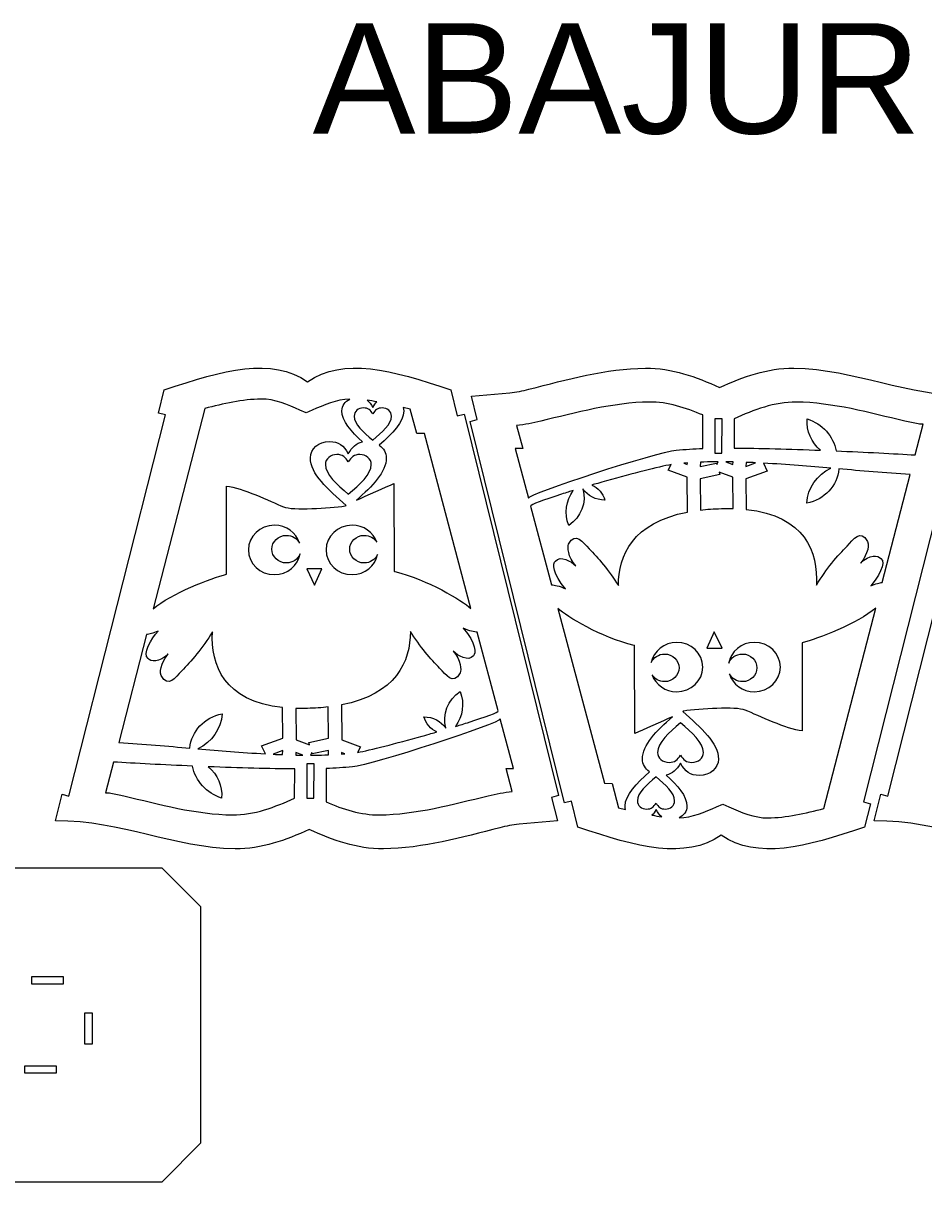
# Model space of a CAD drawing. Header units: millimetres. Extents: x -3306 to 3306, y -396 to 396.
# Drawn here: x 2573.1 to 2946.2, y -99.8 to 380.2 of the extents above; entities that cross this region are included whole.
import ezdxf

# ---------------------------------------------------------------- set-up
doc = ezdxf.new("R2010")
doc.units = ezdxf.units.MM
doc.header["$MEASUREMENT"] = 0
doc.layers.add('Camada 1', color=7, linetype='Continuous')
doc.styles.add('4', font='Arial', dxfattribs={"height": 1})

msp = doc.modelspace()

# ---------------------------------------------------------------- linework, layer by layer
at = {"layer": 'Camada 1', "color": 250, "lineweight": 20}
for points, knots in [([(2690.9353, 231.6695), (2675.9919, 241.854), (2656.2077, 236.7168), (2631.5827, 228.3223), (2631.5827, 228.3223), (2631.5827, 228.3223), (2629.1642, 218.619), (2629.1642, 218.619), (2629.1642, 218.619), (2629.1642, 218.619), (2632.0404, 217.9022), (2632.0404, 217.9022), (2632.0404, 217.9022), (2632.0404, 217.9022), (2592.0919, 60.0313), (2592.0919, 60.0313), (2592.0919, 60.0313), (2592.0919, 60.0313), (2589.2434, 60.7412), (2589.2434, 60.7412), (2589.2434, 60.7412), (2589.2434, 60.7412), (2586.5074, 49.7538), (2586.5074, 49.7538), (2586.5074, 49.7538), (2614.5166, 49.8645), (2635.3085, 38.4717), (2660.9106, 38.161), (2660.9106, 38.161), (2671.9836, 38.0266), (2681.8159, 41.7703), (2691.6207, 46.2049), (2691.6207, 46.2049), (2701.4254, 41.7704), (2711.2578, 38.0267), (2722.3307, 38.161), (2722.3307, 38.161), (2738.8361, 38.3613), (2754.7312, 42.9134), (2770.6072, 46.8856), (2770.6072, 46.8856), (2773.1833, 47.5302), (2775.8637, 48.1149), (2778.5125, 48.3491), (2778.5125, 48.3491), (2778.5125, 48.3491), (2794.3979, 49.7538), (2794.3979, 49.7538), (2794.3979, 49.7538), (2794.3979, 49.7538), (2791.987, 59.4927), (2791.987, 59.4927), (2791.987, 59.4927), (2791.987, 59.4927), (2794.8983, 60.2134), (2794.8983, 60.2134), (2794.8983, 60.2134), (2794.8983, 60.2134), (2755.963, 217.8629), (2755.963, 217.8629), (2755.963, 217.8629), (2755.963, 217.8629), (2755.8526, 218.3098), (2755.8526, 218.3098), (2755.8526, 218.3098), (2755.8526, 218.3098), (2752.9428, 217.5895), (2752.9428, 217.5895), (2752.9428, 217.5895), (2752.9428, 217.5895), (2750.2879, 228.3223), (2750.2879, 228.3223), (2750.2879, 228.3223), (2725.6629, 236.7168), (2705.8787, 241.854), (2690.9353, 231.6695)], [0, 0, 0, 0, 0.05, 0.05, 0.05, 0.05, 0.1, 0.1, 0.1, 0.1, 0.15, 0.15, 0.15, 0.15, 0.2, 0.2, 0.2, 0.2, 0.25, 0.25, 0.25, 0.25, 0.3, 0.3, 0.3, 0.3, 0.35, 0.35, 0.35, 0.35, 0.4, 0.4, 0.4, 0.4, 0.45, 0.45, 0.45, 0.45, 0.5, 0.5, 0.5, 0.5, 0.55, 0.55, 0.55, 0.55, 0.6, 0.6, 0.6, 0.6, 0.65, 0.65, 0.65, 0.65, 0.7, 0.7, 0.7, 0.7, 0.75, 0.75, 0.75, 0.75, 0.8, 0.8, 0.8, 0.8, 0.85, 0.85, 0.85, 0.85, 0.9, 0.9, 0.9, 0.9, 1, 1, 1, 1]), ([(3030.0777, 231.6695), (3015.1343, 241.854), (2995.3501, 236.7168), (2970.7251, 228.3223), (2970.7251, 228.3223), (2970.7251, 228.3223), (2968.3066, 218.619), (2968.3066, 218.619), (2968.3066, 218.619), (2968.3066, 218.619), (2971.1828, 217.9022), (2971.1828, 217.9022), (2971.1828, 217.9022), (2971.1828, 217.9022), (2931.2343, 60.0313), (2931.2343, 60.0313), (2931.2343, 60.0313), (2931.2343, 60.0313), (2928.3858, 60.7412), (2928.3858, 60.7412), (2928.3858, 60.7412), (2928.3858, 60.7412), (2925.6498, 49.7538), (2925.6498, 49.7538), (2925.6498, 49.7538), (2953.659, 49.8645), (2974.4509, 38.4717), (3000.053, 38.161), (3000.053, 38.161), (3011.126, 38.0266), (3020.9583, 41.7703), (3030.7631, 46.2049), (3030.7631, 46.2049), (3040.5678, 41.7704), (3050.4002, 38.0267), (3061.4731, 38.161), (3061.4731, 38.161), (3077.9785, 38.3613), (3093.8736, 42.9134), (3109.7496, 46.8856), (3109.7496, 46.8856), (3112.3257, 47.5302), (3115.0061, 48.1149), (3117.6549, 48.3491), (3117.6549, 48.3491), (3117.6549, 48.3491), (3133.5403, 49.7538), (3133.5403, 49.7538), (3133.5403, 49.7538), (3133.5403, 49.7538), (3131.1294, 59.4927), (3131.1294, 59.4927), (3131.1294, 59.4927), (3131.1294, 59.4927), (3134.0407, 60.2134), (3134.0407, 60.2134), (3134.0407, 60.2134), (3134.0407, 60.2134), (3095.1054, 217.8629), (3095.1054, 217.8629), (3095.1054, 217.8629), (3095.1054, 217.8629), (3094.995, 218.3098), (3094.995, 218.3098), (3094.995, 218.3098), (3094.995, 218.3098), (3092.0852, 217.5895), (3092.0852, 217.5895), (3092.0852, 217.5895), (3092.0852, 217.5895), (3089.4303, 228.3223), (3089.4303, 228.3223), (3089.4303, 228.3223), (3064.8053, 236.7168), (3045.0211, 241.854), (3030.0777, 231.6695)], [0, 0, 0, 0, 0.05, 0.05, 0.05, 0.05, 0.1, 0.1, 0.1, 0.1, 0.15, 0.15, 0.15, 0.15, 0.2, 0.2, 0.2, 0.2, 0.25, 0.25, 0.25, 0.25, 0.3, 0.3, 0.3, 0.3, 0.35, 0.35, 0.35, 0.35, 0.4, 0.4, 0.4, 0.4, 0.45, 0.45, 0.45, 0.45, 0.5, 0.5, 0.5, 0.5, 0.55, 0.55, 0.55, 0.55, 0.6, 0.6, 0.6, 0.6, 0.65, 0.65, 0.65, 0.65, 0.7, 0.7, 0.7, 0.7, 0.75, 0.75, 0.75, 0.75, 0.8, 0.8, 0.8, 0.8, 0.85, 0.85, 0.85, 0.85, 0.9, 0.9, 0.9, 0.9, 1, 1, 1, 1]), ([(2862.2555, 43.7981), (2877.1989, 33.6136), (2896.9831, 38.7508), (2921.6081, 47.1453), (2921.6081, 47.1453), (2921.6081, 47.1453), (2924.0266, 56.8486), (2924.0266, 56.8486), (2924.0266, 56.8486), (2924.0266, 56.8486), (2921.1504, 57.5654), (2921.1504, 57.5654), (2921.1504, 57.5654), (2921.1504, 57.5654), (2961.0989, 215.4363), (2961.0989, 215.4363), (2961.0989, 215.4363), (2961.0989, 215.4363), (2963.9474, 214.7264), (2963.9474, 214.7264), (2963.9474, 214.7264), (2963.9474, 214.7264), (2966.6834, 225.7138), (2966.6834, 225.7138), (2966.6834, 225.7138), (2938.6742, 225.6031), (2917.8823, 236.9959), (2892.2802, 237.3066), (2892.2802, 237.3066), (2881.2072, 237.441), (2871.3749, 233.6973), (2861.5701, 229.2627), (2861.5701, 229.2627), (2851.7654, 233.6972), (2841.933, 237.4409), (2830.8601, 237.3066), (2830.8601, 237.3066), (2814.3547, 237.1063), (2798.4596, 232.5542), (2782.5836, 228.582), (2782.5836, 228.582), (2780.0075, 227.9374), (2777.3271, 227.3527), (2774.6783, 227.1185), (2774.6783, 227.1185), (2774.6783, 227.1185), (2758.7929, 225.7138), (2758.7929, 225.7138), (2758.7929, 225.7138), (2758.7929, 225.7138), (2761.2038, 215.9749), (2761.2038, 215.9749), (2761.2038, 215.9749), (2761.2038, 215.9749), (2758.2925, 215.2542), (2758.2925, 215.2542), (2758.2925, 215.2542), (2758.2925, 215.2542), (2797.2278, 57.6047), (2797.2278, 57.6047), (2797.2278, 57.6047), (2797.2278, 57.6047), (2797.3382, 57.1578), (2797.3382, 57.1578), (2797.3382, 57.1578), (2797.3382, 57.1578), (2800.248, 57.8781), (2800.248, 57.8781), (2800.248, 57.8781), (2800.248, 57.8781), (2802.9029, 47.1453), (2802.9029, 47.1453), (2802.9029, 47.1453), (2827.5279, 38.7508), (2847.3121, 33.6136), (2862.2555, 43.7981)], [0, 0, 0, 0, 0.05, 0.05, 0.05, 0.05, 0.1, 0.1, 0.1, 0.1, 0.15, 0.15, 0.15, 0.15, 0.2, 0.2, 0.2, 0.2, 0.25, 0.25, 0.25, 0.25, 0.3, 0.3, 0.3, 0.3, 0.35, 0.35, 0.35, 0.35, 0.4, 0.4, 0.4, 0.4, 0.45, 0.45, 0.45, 0.45, 0.5, 0.5, 0.5, 0.5, 0.55, 0.55, 0.55, 0.55, 0.6, 0.6, 0.6, 0.6, 0.65, 0.65, 0.65, 0.65, 0.7, 0.7, 0.7, 0.7, 0.75, 0.75, 0.75, 0.75, 0.8, 0.8, 0.8, 0.8, 0.85, 0.85, 0.85, 0.85, 0.9, 0.9, 0.9, 0.9, 1, 1, 1, 1]), ([(2713.744, 206.7547), (2711.0396, 206.2547), (2709.4244, 204.6064), (2707.8094, 201.8092), (2707.8094, 201.8092), (2705.8428, 205.2153), (2703.8763, 206.9182), (2699.943, 206.9182), (2699.943, 206.9182), (2695.6007, 206.9182), (2692.0767, 203.8665), (2692.0766, 200.1061), (2692.0766, 200.1061), (2692.0767, 193.5583), (2699.3444, 187.0104), (2706.8943, 180.4626), (2706.8943, 180.4626), (2706.7401, 180.3759), (2706.6009, 180.2948), (2706.4822, 180.2214), (2706.4822, 180.2214), (2699.8863, 179.3146), (2684.792, 178.2862), (2680.9872, 179.8569), (2680.9872, 179.8569), (2675.279, 182.2129), (2663.8627, 187.8297), (2657.3921, 188.3743), (2657.3921, 188.3743), (2657.3921, 188.3743), (2657.3921, 151.9621), (2657.3921, 151.9621), (2657.3921, 151.9621), (2651.0095, 150.3641), (2634.4839, 143.969), (2626.9629, 137.5712), (2626.9629, 137.5712), (2626.9629, 137.5712), (2648.395, 220.6313), (2648.395, 220.6313), (2648.395, 220.6313), (2655.97, 222.4814), (2664.0052, 224.4123), (2671.6502, 224.5009), (2671.6502, 224.5009), (2677.2167, 224.5654), (2682.8171, 222.0812), (2687.7651, 219.8905), (2687.7651, 219.8905), (2687.7651, 219.8905), (2690.2949, 218.7706), (2690.2949, 218.7706), (2690.2949, 218.7706), (2690.2949, 218.7706), (2692.8247, 219.8905), (2692.8247, 219.8905), (2692.8247, 219.8905), (2697.6073, 222.0079), (2702.9996, 224.3996), (2708.3815, 224.4987), (2708.3815, 224.4987), (2706.4495, 223.5446), (2705.1457, 221.7441), (2705.1457, 219.6812), (2705.1457, 219.6812), (2705.1457, 215.3725), (2709.0146, 211.0635), (2713.744, 206.7547)], [0, 0, 0, 0, 0.05555556, 0.05555556, 0.05555556, 0.05555556, 0.11111111, 0.11111111, 0.11111111, 0.11111111, 0.16666667, 0.16666667, 0.16666667, 0.16666667, 0.22222222, 0.22222222, 0.22222222, 0.22222222, 0.27777778, 0.27777778, 0.27777778, 0.27777778, 0.33333333, 0.33333333, 0.33333333, 0.33333333, 0.38888889, 0.38888889, 0.38888889, 0.38888889, 0.44444444, 0.44444444, 0.44444444, 0.44444444, 0.5, 0.5, 0.5, 0.5, 0.55555556, 0.55555556, 0.55555556, 0.55555556, 0.61111111, 0.61111111, 0.61111111, 0.61111111, 0.66666667, 0.66666667, 0.66666667, 0.66666667, 0.72222222, 0.72222222, 0.72222222, 0.72222222, 0.77777778, 0.77777778, 0.77777778, 0.77777778, 0.83333333, 0.83333333, 0.83333333, 0.83333333, 0.88888889, 0.88888889, 0.88888889, 0.88888889, 1, 1, 1, 1]), ([(2725.6678, 217.4834), (2725.6678, 214.1395), (2721.8062, 210.7955), (2717.9448, 207.4515), (2717.9448, 207.4515), (2714.0832, 210.7955), (2710.2217, 214.1395), (2710.2217, 217.4834), (2710.2217, 217.4834), (2710.2218, 219.3294), (2711.9516, 220.8275), (2714.0832, 220.8275), (2714.0832, 220.8275), (2716.014, 220.8275), (2716.9794, 219.9914), (2717.9447, 218.3195), (2717.9447, 218.3195), (2718.9101, 219.9915), (2719.8754, 220.8275), (2721.8062, 220.8275), (2721.8062, 220.8275), (2723.9377, 220.8275), (2725.6677, 219.3294), (2725.6678, 217.4834)], [0, 0, 0, 0, 0.14285714, 0.14285714, 0.14285714, 0.14285714, 0.28571429, 0.28571429, 0.28571429, 0.28571429, 0.42857143, 0.42857143, 0.42857143, 0.42857143, 0.57142857, 0.57142857, 0.57142857, 0.57142857, 0.71428571, 0.71428571, 0.71428571, 0.71428571, 1, 1, 1, 1]), ([(2739.3026, 210.1686), (2739.3026, 210.1686), (2758.5887, 137.713), (2758.5887, 137.713), (2758.5887, 137.713), (2754.8944, 141.1302), (2740.6873, 149.6712), (2727.0505, 153.0844), (2727.0505, 153.0844), (2727.0505, 153.0844), (2727.0227, 152.9223), (2727.0227, 152.9223), (2727.0227, 152.9223), (2727.0227, 152.9223), (2726.8427, 153.2222), (2726.8427, 153.2222), (2726.8427, 153.2222), (2726.8427, 153.2222), (2726.6521, 189.4598), (2726.6521, 189.4598), (2726.6521, 189.4598), (2723.5252, 188.1226), (2715.2274, 184.4898), (2711.1397, 182.5734), (2711.1397, 182.5734), (2717.7522, 188.4176), (2723.542, 194.2619), (2723.5421, 200.1061), (2723.5421, 200.1061), (2723.5421, 202.2408), (2722.406, 204.1468), (2720.6296, 205.3962), (2720.6296, 205.3962), (2726.0192, 210.1579), (2730.7438, 214.9196), (2730.7438, 219.6813), (2730.7438, 219.6813), (2730.7438, 220.1372), (2730.6797, 220.5801), (2730.5596, 221.0039), (2730.5596, 221.0039), (2730.5596, 221.0039), (2733.4797, 220.3019), (2733.4797, 220.3019), (2733.4797, 220.3019), (2733.4797, 220.3019), (2736.1725, 210.1769), (2736.1725, 210.1769), (2736.1725, 210.1769), (2736.1725, 210.1769), (2739.3026, 210.1686), (2739.3026, 210.1686)], [0, 0, 0, 0, 0.07142857, 0.07142857, 0.07142857, 0.07142857, 0.14285714, 0.14285714, 0.14285714, 0.14285714, 0.21428571, 0.21428571, 0.21428571, 0.21428571, 0.28571429, 0.28571429, 0.28571429, 0.28571429, 0.35714286, 0.35714286, 0.35714286, 0.35714286, 0.42857143, 0.42857143, 0.42857143, 0.42857143, 0.5, 0.5, 0.5, 0.5, 0.57142857, 0.57142857, 0.57142857, 0.57142857, 0.64285714, 0.64285714, 0.64285714, 0.64285714, 0.71428571, 0.71428571, 0.71428571, 0.71428571, 0.78571429, 0.78571429, 0.78571429, 0.78571429, 0.85714286, 0.85714286, 0.85714286, 0.85714286, 1, 1, 1, 1]), ([(2719.6137, 223.3857), (2719.0172, 222.7682), (2718.4809, 221.9956), (2717.9447, 221.0668), (2717.9447, 221.0668), (2717.2098, 222.3395), (2716.4748, 223.3198), (2715.5849, 224.008), (2715.5849, 224.008), (2716.9252, 223.8356), (2718.2694, 223.6249), (2719.6137, 223.3857)], [0, 0, 0, 0, 0.25, 0.25, 0.25, 0.25, 0.5, 0.5, 0.5, 0.5, 1, 1, 1, 1]), ([(2854.579, 204.0347), (2850.9279, 203.8997), (2847.2383, 203.6758), (2843.656, 203.3413), (2843.656, 203.3413), (2835.7914, 202.6069), (2782.006, 185.2647), (2782.4496, 183.4101), (2782.4496, 183.4101), (2782.4496, 183.4101), (2776.9467, 204.0839), (2776.9467, 204.0839), (2776.9467, 204.0839), (2776.9467, 204.0839), (2780.0448, 204.0566), (2780.0448, 204.0566), (2780.0448, 204.0566), (2780.0448, 204.0566), (2777.5042, 213.6093), (2777.5042, 213.6093), (2777.5042, 213.6093), (2780.8635, 213.8931), (2784.2737, 214.5733), (2787.4824, 215.3403), (2787.4824, 215.3403), (2801.9211, 218.7919), (2817.5196, 223.0866), (2832.458, 223.2597), (2832.458, 223.2597), (2840.1221, 223.3487), (2847.5731, 220.8411), (2854.6199, 217.9008), (2854.6199, 217.9008), (2854.6199, 217.9008), (2854.579, 204.0347), (2854.579, 204.0347)], [0, 0, 0, 0, 0.1, 0.1, 0.1, 0.1, 0.2, 0.2, 0.2, 0.2, 0.3, 0.3, 0.3, 0.3, 0.4, 0.4, 0.4, 0.4, 0.5, 0.5, 0.5, 0.5, 0.6, 0.6, 0.6, 0.6, 0.7, 0.7, 0.7, 0.7, 0.8, 0.8, 0.8, 0.8, 1, 1, 1, 1]), ([(2867.5796, 204.2027), (2867.5796, 204.2027), (2867.6155, 216.375), (2867.6155, 216.375), (2867.6155, 216.375), (2875.6926, 219.914), (2884.3673, 223.3638), (2893.3338, 223.2597), (2893.3338, 223.2597), (2908.2722, 223.0865), (2923.8707, 218.7919), (2938.3094, 215.3403), (2938.3094, 215.3403), (2940.1161, 214.9084), (2941.9373, 214.521), (2943.7709, 214.2071), (2943.7709, 214.2071), (2943.7709, 214.2071), (2944.3096, 214.1149), (2944.3096, 214.1149), (2944.3096, 214.1149), (2944.3096, 214.1149), (2945.8961, 214.1209), (2945.8961, 214.1209), (2945.8961, 214.1209), (2945.8961, 214.1209), (2942.6038, 201.3617), (2942.6038, 201.3617), (2942.6038, 201.3617), (2934.0733, 201.8732), (2921.6726, 202.5279), (2909.9107, 203.0254), (2909.9107, 203.0254), (2908.6984, 209.1104), (2904.1583, 214.2333), (2897.8533, 216.3117), (2897.8533, 216.3117), (2897.4304, 211.244), (2899.5976, 206.4741), (2903.3841, 203.2905), (2903.3841, 203.2905), (2890.7036, 203.7834), (2877.8615, 204.151), (2867.5796, 204.2027)], [0, 0, 0, 0, 0.08333333, 0.08333333, 0.08333333, 0.08333333, 0.16666667, 0.16666667, 0.16666667, 0.16666667, 0.25, 0.25, 0.25, 0.25, 0.33333333, 0.33333333, 0.33333333, 0.33333333, 0.41666667, 0.41666667, 0.41666667, 0.41666667, 0.5, 0.5, 0.5, 0.5, 0.58333333, 0.58333333, 0.58333333, 0.58333333, 0.66666667, 0.66666667, 0.66666667, 0.66666667, 0.75, 0.75, 0.75, 0.75, 0.83333333, 0.83333333, 0.83333333, 0.83333333, 1, 1, 1, 1]), ([(2859.5732, 202.0524), (2859.5732, 202.0524), (2859.6154, 216.3782), (2859.6154, 216.3782), (2859.6154, 216.3782), (2859.6154, 216.3782), (2862.6155, 216.3693), (2862.6155, 216.3693), (2862.6155, 216.3693), (2862.6155, 216.3693), (2862.5732, 202.0435), (2862.5732, 202.0435), (2862.5732, 202.0435), (2862.5732, 202.0435), (2859.5732, 202.0524), (2859.5732, 202.0524)], [0, 0, 0, 0, 0.2, 0.2, 0.2, 0.2, 0.4, 0.4, 0.4, 0.4, 0.6, 0.6, 0.6, 0.6, 1, 1, 1, 1]), ([(2717.3027, 197.4045), (2717.3027, 193.294), (2712.5559, 189.1834), (2707.8095, 185.0731), (2707.8095, 185.0731), (2703.0628, 189.1835), (2698.3161, 193.294), (2698.3161, 197.4045), (2698.3161, 197.4045), (2698.3163, 199.6735), (2700.4426, 201.5149), (2703.0628, 201.5149), (2703.0628, 201.5149), (2705.4362, 201.5149), (2706.6227, 200.4873), (2707.8094, 198.4321), (2707.8094, 198.4321), (2708.996, 200.4873), (2710.1826, 201.515), (2712.5559, 201.5149), (2712.5559, 201.5149), (2715.1761, 201.5149), (2717.3027, 199.6735), (2717.3027, 197.4045)], [0, 0, 0, 0, 0.14285714, 0.14285714, 0.14285714, 0.14285714, 0.28571429, 0.28571429, 0.28571429, 0.28571429, 0.42857143, 0.42857143, 0.42857143, 0.42857143, 0.57142857, 0.57142857, 0.57142857, 0.57142857, 0.71428571, 0.71428571, 0.71428571, 0.71428571, 1, 1, 1, 1]), ([(2848.2627, 177.6782), (2825.614, 173.2876), (2819.6662, 159.8677), (2819.6813, 147.2319), (2819.6813, 147.2319), (2815.8212, 153.4742), (2811.083, 158.8518), (2807.5529, 162.4677), (2807.5529, 162.4677), (2804.9039, 165.1817), (2802.006, 169.7891), (2799.0684, 164.4354), (2799.0684, 164.4354), (2798.4338, 163.2775), (2798.7725, 159.1001), (2801.9881, 155.3769), (2801.9881, 155.3769), (2800.1681, 157.3346), (2795.5537, 159.9413), (2793.6047, 157.3243), (2793.6047, 157.3243), (2792.3198, 156.5457), (2792.4203, 151.9745), (2797.7607, 145.9473), (2797.7607, 145.9473), (2795.0768, 147.0935), (2793.2443, 147.5196), (2792.0059, 147.5082), (2792.0059, 147.5082), (2792.0059, 147.5082), (2783.3164, 180.1537), (2783.3164, 180.1537), (2783.3164, 180.1537), (2783.1845, 180.7476), (2788.5071, 182.6812), (2796.0655, 185.0607), (2796.0655, 185.0607), (2798.2365, 185.7442), (2799.8069, 186.2421), (2800.9824, 186.6162), (2800.9824, 186.6162), (2797.9686, 182.4547), (2797.1752, 177.0734), (2799.0811, 172.1688), (2799.0811, 172.1688), (2804.243, 175.5918), (2806.5022, 181.6573), (2804.993, 187.2834), (2804.993, 187.2834), (2806.9841, 184.4508), (2810.342, 182.6556), (2814.0422, 182.6088), (2814.0422, 182.6088), (2813.3101, 185.4474), (2811.2804, 187.7039), (2808.6615, 188.8883), (2808.6615, 188.8883), (2810.0368, 189.2671), (2811.9612, 189.8007), (2814.7724, 190.5898), (2814.7724, 190.5898), (2825.6464, 193.6419), (2836.386, 196.4076), (2841.5136, 197.3651), (2841.5136, 197.3651), (2841.5136, 197.3651), (2840.3296, 195.0809), (2840.3296, 195.0809), (2840.3296, 195.0809), (2840.3296, 195.0809), (2848.1304, 192.0976), (2848.1304, 192.0976), (2848.1304, 192.0976), (2848.1304, 192.0976), (2848.2627, 177.6782), (2848.2627, 177.6782)], [0, 0, 0, 0, 0.05, 0.05, 0.05, 0.05, 0.1, 0.1, 0.1, 0.1, 0.15, 0.15, 0.15, 0.15, 0.2, 0.2, 0.2, 0.2, 0.25, 0.25, 0.25, 0.25, 0.3, 0.3, 0.3, 0.3, 0.35, 0.35, 0.35, 0.35, 0.4, 0.4, 0.4, 0.4, 0.45, 0.45, 0.45, 0.45, 0.5, 0.5, 0.5, 0.5, 0.55, 0.55, 0.55, 0.55, 0.6, 0.6, 0.6, 0.6, 0.65, 0.65, 0.65, 0.65, 0.7, 0.7, 0.7, 0.7, 0.75, 0.75, 0.75, 0.75, 0.8, 0.8, 0.8, 0.8, 0.85, 0.85, 0.85, 0.85, 0.9, 0.9, 0.9, 0.9, 1, 1, 1, 1]), ([(2848.1802, 197.4202), (2848.1802, 197.4202), (2846.7817, 197.9557), (2846.7817, 197.9557), (2846.7817, 197.9557), (2846.7817, 197.9557), (2848.2601, 198.0606), (2848.2601, 198.0606), (2848.2601, 198.0606), (2848.2601, 198.0606), (2848.1802, 197.4202), (2848.1802, 197.4202)], [0, 0, 0, 0, 0.25, 0.25, 0.25, 0.25, 0.5, 0.5, 0.5, 0.5, 1, 1, 1, 1]), ([(2853.593, 196.5749), (2853.593, 196.5749), (2853.6582, 198.3505), (2853.6582, 198.3505), (2853.6582, 198.3505), (2855.5688, 198.4289), (2857.4723, 198.4827), (2859.3477, 198.515), (2859.3477, 198.515), (2859.9006, 198.5244), (2860.4644, 198.5309), (2861.0383, 198.5343), (2861.0383, 198.5343), (2861.0383, 198.5343), (2860.4821, 197.4605), (2860.4821, 197.4605), (2860.4821, 197.4605), (2860.4821, 197.4605), (2860.3307, 197.9904), (2860.3307, 197.9904), (2860.3307, 197.9904), (2860.3307, 197.9904), (2853.593, 196.5749), (2853.593, 196.5749)], [0, 0, 0, 0, 0.14285714, 0.14285714, 0.14285714, 0.14285714, 0.28571429, 0.28571429, 0.28571429, 0.28571429, 0.42857143, 0.42857143, 0.42857143, 0.42857143, 0.57142857, 0.57142857, 0.57142857, 0.57142857, 0.71428571, 0.71428571, 0.71428571, 0.71428571, 1, 1, 1, 1]), ([(2867.0996, 197.4202), (2867.0996, 197.4202), (2864.2161, 198.524), (2864.2161, 198.524), (2864.2161, 198.524), (2865.1794, 198.513), (2866.1662, 198.4952), (2867.1742, 198.4707), (2867.1742, 198.4707), (2867.1742, 198.4707), (2867.0996, 197.4202), (2867.0996, 197.4202)], [0, 0, 0, 0, 0.25, 0.25, 0.25, 0.25, 0.5, 0.5, 0.5, 0.5, 1, 1, 1, 1]), ([(2872.5837, 178.773), (2872.5837, 178.773), (2872.4514, 191.5014), (2872.4514, 191.5014), (2872.4514, 191.5014), (2872.4514, 191.5014), (2881.3412, 194.6337), (2881.3412, 194.6337), (2881.3412, 194.6337), (2881.3412, 194.6337), (2879.701, 197.948), (2879.701, 197.948), (2879.701, 197.948), (2889.9138, 197.3977), (2898.8382, 196.6532), (2907.6512, 195.8725), (2907.6512, 195.8725), (2901.9498, 193.1023), (2898.078, 187.6415), (2897.6557, 181.3937), (2897.6557, 181.3937), (2905.006, 182.7379), (2910.4116, 188.5971), (2910.9873, 195.5752), (2910.9873, 195.5752), (2919.9354, 194.7748), (2930.1389, 193.8792), (2940.4984, 193.2021), (2940.4984, 193.2021), (2940.4984, 193.2021), (2928.9809, 148.5661), (2928.9809, 148.5661), (2928.9809, 148.5661), (2927.8061, 148.4081), (2926.2444, 147.9523), (2924.1782, 147.0698), (2924.1782, 147.0698), (2926.8485, 150.0833), (2930.9039, 156.8893), (2928.3337, 158.4468), (2928.3337, 158.4468), (2927.3592, 159.7552), (2923.5903, 160.4146), (2919.9503, 156.4993), (2919.9503, 156.4993), (2921.5583, 158.3609), (2924.1397, 163.2421), (2922.8703, 165.5579), (2922.8703, 165.5579), (2919.9326, 170.9114), (2917.0345, 166.304), (2914.3853, 163.5901), (2914.3853, 163.5901), (2910.682, 159.7965), (2905.6496, 154.0628), (2901.6957, 147.4271), (2901.6957, 147.4271), (2902.2974, 161.1645), (2897.095, 176.197), (2872.5837, 178.773)], [0, 0, 0, 0, 0.0625, 0.0625, 0.0625, 0.0625, 0.125, 0.125, 0.125, 0.125, 0.1875, 0.1875, 0.1875, 0.1875, 0.25, 0.25, 0.25, 0.25, 0.3125, 0.3125, 0.3125, 0.3125, 0.375, 0.375, 0.375, 0.375, 0.4375, 0.4375, 0.4375, 0.4375, 0.5, 0.5, 0.5, 0.5, 0.5625, 0.5625, 0.5625, 0.5625, 0.625, 0.625, 0.625, 0.625, 0.6875, 0.6875, 0.6875, 0.6875, 0.75, 0.75, 0.75, 0.75, 0.8125, 0.8125, 0.8125, 0.8125, 0.875, 0.875, 0.875, 0.875, 1, 1, 1, 1]), ([(2876.4963, 198.112), (2876.4963, 198.112), (2872.5118, 196.5748), (2872.5118, 196.5748), (2872.5118, 196.5748), (2872.5118, 196.5748), (2872.5788, 198.2891), (2872.5788, 198.2891), (2872.5788, 198.2891), (2873.9072, 198.2334), (2875.2124, 198.1743), (2876.4963, 198.112)], [0, 0, 0, 0, 0.25, 0.25, 0.25, 0.25, 0.5, 0.5, 0.5, 0.5, 1, 1, 1, 1]), ([(2853.6641, 178.5126), (2853.6641, 178.5126), (2853.5318, 191.5014), (2853.5318, 191.5014), (2853.5318, 191.5014), (2853.5318, 191.5014), (2861.6956, 193.217), (2861.6956, 193.217), (2861.6956, 193.217), (2861.6956, 193.217), (2861.3976, 194.2593), (2861.3976, 194.2593), (2861.3976, 194.2593), (2861.3976, 194.2593), (2867.05, 192.0976), (2867.05, 192.0976), (2867.05, 192.0976), (2867.05, 192.0976), (2867.1823, 179.119), (2867.1823, 179.119), (2867.1823, 179.119), (2865.6223, 179.1634), (2864.0057, 179.1706), (2862.3107, 179.1249), (2862.3107, 179.1249), (2859.218, 179.0413), (2856.3439, 178.8311), (2853.6641, 178.5126)], [0, 0, 0, 0, 0.125, 0.125, 0.125, 0.125, 0.25, 0.25, 0.25, 0.25, 0.375, 0.375, 0.375, 0.375, 0.5, 0.5, 0.5, 0.5, 0.625, 0.625, 0.625, 0.625, 0.75, 0.75, 0.75, 0.75, 1, 1, 1, 1]), ([(2687.8169, 160.4223), (2687.0165, 155.523), (2682.5659, 151.7702), (2677.1953, 151.7703), (2677.1953, 151.7703), (2671.2589, 151.7703), (2666.4447, 156.3563), (2666.4447, 162.0073), (2666.4447, 162.0073), (2666.4447, 167.6626), (2671.2589, 172.2435), (2677.1953, 172.2435), (2677.1953, 172.2435), (2682.0921, 172.2435), (2686.2239, 169.1268), (2687.5215, 164.8617), (2687.5215, 164.8617), (2686.5364, 166.7391), (2684.499, 168.0287), (2682.1448, 168.0287), (2682.1448, 168.0287), (2678.8271, 168.0287), (2676.1377, 165.4681), (2676.1377, 162.3093), (2676.1377, 162.3093), (2676.1377, 159.1507), (2678.8271, 156.59), (2682.1448, 156.59), (2682.1448, 156.59), (2684.7681, 156.59), (2686.9981, 158.1911), (2687.8169, 160.4223)], [0, 0, 0, 0, 0.11111111, 0.11111111, 0.11111111, 0.11111111, 0.22222222, 0.22222222, 0.22222222, 0.22222222, 0.33333333, 0.33333333, 0.33333333, 0.33333333, 0.44444444, 0.44444444, 0.44444444, 0.44444444, 0.55555556, 0.55555556, 0.55555556, 0.55555556, 0.66666667, 0.66666667, 0.66666667, 0.66666667, 0.77777778, 0.77777778, 0.77777778, 0.77777778, 1, 1, 1, 1]), ([(2708.3729, 162.3093), (2708.3729, 159.1507), (2711.0623, 156.5899), (2714.3801, 156.59), (2714.3801, 156.59), (2716.8607, 156.59), (2718.99, 158.0216), (2719.9066, 160.0642), (2719.9066, 160.0642), (2718.9526, 155.3414), (2714.5888, 151.7701), (2709.3497, 151.7702), (2709.3497, 151.7702), (2703.4135, 151.7702), (2698.6002, 156.3562), (2698.6002, 162.0073), (2698.6002, 162.0073), (2698.6003, 167.6626), (2703.4134, 172.2435), (2709.3497, 172.2435), (2709.3497, 172.2435), (2714.1205, 172.2435), (2718.165, 169.2854), (2719.5707, 165.1892), (2719.5707, 165.1892), (2718.529, 166.8874), (2716.5946, 168.0287), (2714.3801, 168.0287), (2714.3801, 168.0287), (2711.0622, 168.0287), (2708.3729, 165.468), (2708.3729, 162.3093)], [0, 0, 0, 0, 0.11111111, 0.11111111, 0.11111111, 0.11111111, 0.22222222, 0.22222222, 0.22222222, 0.22222222, 0.33333333, 0.33333333, 0.33333333, 0.33333333, 0.44444444, 0.44444444, 0.44444444, 0.44444444, 0.55555556, 0.55555556, 0.55555556, 0.55555556, 0.66666667, 0.66666667, 0.66666667, 0.66666667, 0.77777778, 0.77777778, 0.77777778, 0.77777778, 1, 1, 1, 1]), ([(2696.8871, 154.1272), (2696.8871, 154.1272), (2693.8451, 147.4315), (2693.8451, 147.4315), (2693.8451, 147.4315), (2693.8451, 147.4315), (2690.6082, 154.1272), (2690.6082, 154.1272), (2690.6082, 154.1272), (2690.6082, 154.1272), (2696.8871, 154.1272), (2696.8871, 154.1272)], [0, 0, 0, 0, 0.25, 0.25, 0.25, 0.25, 0.5, 0.5, 0.5, 0.5, 1, 1, 1, 1]), ([(2813.8882, 65.299), (2813.8882, 65.299), (2794.6021, 137.7546), (2794.6021, 137.7546), (2794.6021, 137.7546), (2798.2964, 134.3374), (2812.5035, 125.7964), (2826.1403, 122.3832), (2826.1403, 122.3832), (2826.1403, 122.3832), (2826.1681, 122.5453), (2826.1681, 122.5453), (2826.1681, 122.5453), (2826.1681, 122.5453), (2826.3481, 122.2454), (2826.3481, 122.2454), (2826.3481, 122.2454), (2826.3481, 122.2454), (2826.5387, 86.0078), (2826.5387, 86.0078), (2826.5387, 86.0078), (2829.6656, 87.345), (2837.9634, 90.9778), (2842.0511, 92.8942), (2842.0511, 92.8942), (2835.4386, 87.05), (2829.6488, 81.2057), (2829.6487, 75.3615), (2829.6487, 75.3615), (2829.6487, 73.2268), (2830.7848, 71.3208), (2832.5612, 70.0714), (2832.5612, 70.0714), (2827.1716, 65.3097), (2822.447, 60.548), (2822.447, 55.7863), (2822.447, 55.7863), (2822.447, 55.3304), (2822.5111, 54.8875), (2822.6312, 54.4637), (2822.6312, 54.4637), (2822.6312, 54.4637), (2819.7111, 55.1657), (2819.7111, 55.1657), (2819.7111, 55.1657), (2819.7111, 55.1657), (2817.0183, 65.2907), (2817.0183, 65.2907), (2817.0183, 65.2907), (2817.0183, 65.2907), (2813.8882, 65.299), (2813.8882, 65.299)], [0, 0, 0, 0, 0.07142857, 0.07142857, 0.07142857, 0.07142857, 0.14285714, 0.14285714, 0.14285714, 0.14285714, 0.21428571, 0.21428571, 0.21428571, 0.21428571, 0.28571429, 0.28571429, 0.28571429, 0.28571429, 0.35714286, 0.35714286, 0.35714286, 0.35714286, 0.42857143, 0.42857143, 0.42857143, 0.42857143, 0.5, 0.5, 0.5, 0.5, 0.57142857, 0.57142857, 0.57142857, 0.57142857, 0.64285714, 0.64285714, 0.64285714, 0.64285714, 0.71428571, 0.71428571, 0.71428571, 0.71428571, 0.78571429, 0.78571429, 0.78571429, 0.78571429, 0.85714286, 0.85714286, 0.85714286, 0.85714286, 1, 1, 1, 1]), ([(2839.4468, 68.7129), (2842.1512, 69.2129), (2843.7664, 70.8612), (2845.3814, 73.6584), (2845.3814, 73.6584), (2847.348, 70.2523), (2849.3145, 68.5494), (2853.2478, 68.5494), (2853.2478, 68.5494), (2857.5901, 68.5494), (2861.1141, 71.6011), (2861.1142, 75.3615), (2861.1142, 75.3615), (2861.1141, 81.9093), (2853.8464, 88.4572), (2846.2965, 95.005), (2846.2965, 95.005), (2846.4507, 95.0917), (2846.5899, 95.1728), (2846.7086, 95.2462), (2846.7086, 95.2462), (2853.3045, 96.153), (2868.3988, 97.1814), (2872.2036, 95.6107), (2872.2036, 95.6107), (2877.9118, 93.2547), (2889.3281, 87.6379), (2895.7987, 87.0933), (2895.7987, 87.0933), (2895.7987, 87.0933), (2895.7987, 123.5055), (2895.7987, 123.5055), (2895.7987, 123.5055), (2902.1813, 125.1035), (2918.7069, 131.4986), (2926.2279, 137.8964), (2926.2279, 137.8964), (2926.2279, 137.8964), (2904.7958, 54.8363), (2904.7958, 54.8363), (2904.7958, 54.8363), (2897.2208, 52.9862), (2889.1856, 51.0553), (2881.5406, 50.9667), (2881.5406, 50.9667), (2875.9741, 50.9022), (2870.3737, 53.3864), (2865.4257, 55.5771), (2865.4257, 55.5771), (2865.4257, 55.5771), (2862.8959, 56.697), (2862.8959, 56.697), (2862.8959, 56.697), (2862.8959, 56.697), (2860.3661, 55.5771), (2860.3661, 55.5771), (2860.3661, 55.5771), (2855.5835, 53.4597), (2850.1912, 51.068), (2844.8093, 50.9689), (2844.8093, 50.9689), (2846.7413, 51.923), (2848.0451, 53.7235), (2848.0451, 55.7864), (2848.0451, 55.7864), (2848.0451, 60.0951), (2844.1762, 64.4041), (2839.4468, 68.7129)], [0, 0, 0, 0, 0.05555556, 0.05555556, 0.05555556, 0.05555556, 0.11111111, 0.11111111, 0.11111111, 0.11111111, 0.16666667, 0.16666667, 0.16666667, 0.16666667, 0.22222222, 0.22222222, 0.22222222, 0.22222222, 0.27777778, 0.27777778, 0.27777778, 0.27777778, 0.33333333, 0.33333333, 0.33333333, 0.33333333, 0.38888889, 0.38888889, 0.38888889, 0.38888889, 0.44444444, 0.44444444, 0.44444444, 0.44444444, 0.5, 0.5, 0.5, 0.5, 0.55555556, 0.55555556, 0.55555556, 0.55555556, 0.61111111, 0.61111111, 0.61111111, 0.61111111, 0.66666667, 0.66666667, 0.66666667, 0.66666667, 0.72222222, 0.72222222, 0.72222222, 0.72222222, 0.77777778, 0.77777778, 0.77777778, 0.77777778, 0.83333333, 0.83333333, 0.83333333, 0.83333333, 0.88888889, 0.88888889, 0.88888889, 0.88888889, 1, 1, 1, 1]), ([(2680.6071, 96.6946), (2680.6071, 96.6946), (2680.7394, 83.9662), (2680.7394, 83.9662), (2680.7394, 83.9662), (2680.7394, 83.9662), (2671.8496, 80.8339), (2671.8496, 80.8339), (2671.8496, 80.8339), (2671.8496, 80.8339), (2673.4898, 77.5196), (2673.4898, 77.5196), (2673.4898, 77.5196), (2663.277, 78.0699), (2654.3526, 78.8144), (2645.5396, 79.5951), (2645.5396, 79.5951), (2651.241, 82.3653), (2655.1128, 87.8261), (2655.5351, 94.0739), (2655.5351, 94.0739), (2648.1848, 92.7297), (2642.7792, 86.8705), (2642.2035, 79.8924), (2642.2035, 79.8924), (2633.2554, 80.6928), (2623.0519, 81.5884), (2612.6924, 82.2655), (2612.6924, 82.2655), (2612.6924, 82.2655), (2624.2099, 126.9015), (2624.2099, 126.9015), (2624.2099, 126.9015), (2625.3847, 127.0595), (2626.9464, 127.5153), (2629.0126, 128.3978), (2629.0126, 128.3978), (2626.3423, 125.3843), (2622.2869, 118.5783), (2624.8571, 117.0208), (2624.8571, 117.0208), (2625.8316, 115.7124), (2629.6005, 115.053), (2633.2405, 118.9683), (2633.2405, 118.9683), (2631.6325, 117.1067), (2629.0511, 112.2255), (2630.3205, 109.9097), (2630.3205, 109.9097), (2633.2582, 104.5562), (2636.1563, 109.1636), (2638.8055, 111.8775), (2638.8055, 111.8775), (2642.5088, 115.6711), (2647.5412, 121.4048), (2651.4951, 128.0405), (2651.4951, 128.0405), (2650.8934, 114.3031), (2656.0958, 99.2706), (2680.6071, 96.6946)], [0, 0, 0, 0, 0.0625, 0.0625, 0.0625, 0.0625, 0.125, 0.125, 0.125, 0.125, 0.1875, 0.1875, 0.1875, 0.1875, 0.25, 0.25, 0.25, 0.25, 0.3125, 0.3125, 0.3125, 0.3125, 0.375, 0.375, 0.375, 0.375, 0.4375, 0.4375, 0.4375, 0.4375, 0.5, 0.5, 0.5, 0.5, 0.5625, 0.5625, 0.5625, 0.5625, 0.625, 0.625, 0.625, 0.625, 0.6875, 0.6875, 0.6875, 0.6875, 0.75, 0.75, 0.75, 0.75, 0.8125, 0.8125, 0.8125, 0.8125, 0.875, 0.875, 0.875, 0.875, 1, 1, 1, 1]), ([(2704.9281, 97.7894), (2727.5768, 102.18), (2733.5246, 115.5999), (2733.5095, 128.2357), (2733.5095, 128.2357), (2737.3696, 121.9934), (2742.1078, 116.6158), (2745.6379, 112.9999), (2745.6379, 112.9999), (2748.2869, 110.2859), (2751.1848, 105.6785), (2754.1224, 111.0322), (2754.1224, 111.0322), (2754.757, 112.1901), (2754.4183, 116.3675), (2751.2027, 120.0907), (2751.2027, 120.0907), (2753.0227, 118.133), (2757.6371, 115.5263), (2759.5861, 118.1433), (2759.5861, 118.1433), (2760.871, 118.9219), (2760.7705, 123.4931), (2755.4301, 129.5203), (2755.4301, 129.5203), (2758.114, 128.3741), (2759.9465, 127.948), (2761.1849, 127.9594), (2761.1849, 127.9594), (2761.1849, 127.9594), (2769.8744, 95.3139), (2769.8744, 95.3139), (2769.8744, 95.3139), (2770.0063, 94.72), (2764.6837, 92.7864), (2757.1253, 90.4069), (2757.1253, 90.4069), (2754.9543, 89.7234), (2753.3839, 89.2255), (2752.2084, 88.8514), (2752.2084, 88.8514), (2755.2222, 93.0129), (2756.0156, 98.3942), (2754.1097, 103.2988), (2754.1097, 103.2988), (2748.9478, 99.8758), (2746.6886, 93.8103), (2748.1978, 88.1842), (2748.1978, 88.1842), (2746.2067, 91.0168), (2742.8488, 92.812), (2739.1486, 92.8588), (2739.1486, 92.8588), (2739.8807, 90.0202), (2741.9104, 87.7637), (2744.5293, 86.5793), (2744.5293, 86.5793), (2743.154, 86.2005), (2741.2296, 85.6669), (2738.4184, 84.8778), (2738.4184, 84.8778), (2727.5444, 81.8257), (2716.8048, 79.06), (2711.6772, 78.1025), (2711.6772, 78.1025), (2711.6772, 78.1025), (2712.8612, 80.3867), (2712.8612, 80.3867), (2712.8612, 80.3867), (2712.8612, 80.3867), (2705.0604, 83.37), (2705.0604, 83.37), (2705.0604, 83.37), (2705.0604, 83.37), (2704.9281, 97.7894), (2704.9281, 97.7894)], [0, 0, 0, 0, 0.05, 0.05, 0.05, 0.05, 0.1, 0.1, 0.1, 0.1, 0.15, 0.15, 0.15, 0.15, 0.2, 0.2, 0.2, 0.2, 0.25, 0.25, 0.25, 0.25, 0.3, 0.3, 0.3, 0.3, 0.35, 0.35, 0.35, 0.35, 0.4, 0.4, 0.4, 0.4, 0.45, 0.45, 0.45, 0.45, 0.5, 0.5, 0.5, 0.5, 0.55, 0.55, 0.55, 0.55, 0.6, 0.6, 0.6, 0.6, 0.65, 0.65, 0.65, 0.65, 0.7, 0.7, 0.7, 0.7, 0.75, 0.75, 0.75, 0.75, 0.8, 0.8, 0.8, 0.8, 0.85, 0.85, 0.85, 0.85, 0.9, 0.9, 0.9, 0.9, 1, 1, 1, 1]), ([(2856.3037, 121.3404), (2856.3037, 121.3404), (2859.3457, 128.0361), (2859.3457, 128.0361), (2859.3457, 128.0361), (2859.3457, 128.0361), (2862.5826, 121.3404), (2862.5826, 121.3404), (2862.5826, 121.3404), (2862.5826, 121.3404), (2856.3037, 121.3404), (2856.3037, 121.3404)], [0, 0, 0, 0, 0.25, 0.25, 0.25, 0.25, 0.5, 0.5, 0.5, 0.5, 1, 1, 1, 1]), ([(2844.8179, 113.1583), (2844.8179, 116.3169), (2842.1285, 118.8777), (2838.8107, 118.8776), (2838.8107, 118.8776), (2836.3301, 118.8776), (2834.2008, 117.446), (2833.2842, 115.4034), (2833.2842, 115.4034), (2834.2382, 120.1262), (2838.602, 123.6975), (2843.8411, 123.6974), (2843.8411, 123.6974), (2849.7773, 123.6974), (2854.5906, 119.1114), (2854.5906, 113.4603), (2854.5906, 113.4603), (2854.5905, 107.805), (2849.7774, 103.2241), (2843.8411, 103.2241), (2843.8411, 103.2241), (2839.0703, 103.2241), (2835.0258, 106.1822), (2833.6201, 110.2784), (2833.6201, 110.2784), (2834.6618, 108.5802), (2836.5962, 107.4389), (2838.8107, 107.4389), (2838.8107, 107.4389), (2842.1286, 107.4389), (2844.8179, 109.9996), (2844.8179, 113.1583)], [0, 0, 0, 0, 0.11111111, 0.11111111, 0.11111111, 0.11111111, 0.22222222, 0.22222222, 0.22222222, 0.22222222, 0.33333333, 0.33333333, 0.33333333, 0.33333333, 0.44444444, 0.44444444, 0.44444444, 0.44444444, 0.55555556, 0.55555556, 0.55555556, 0.55555556, 0.66666667, 0.66666667, 0.66666667, 0.66666667, 0.77777778, 0.77777778, 0.77777778, 0.77777778, 1, 1, 1, 1]), ([(2865.3739, 115.0453), (2866.1743, 119.9446), (2870.6249, 123.6974), (2875.9955, 123.6973), (2875.9955, 123.6973), (2881.9319, 123.6973), (2886.7461, 119.1113), (2886.7461, 113.4603), (2886.7461, 113.4603), (2886.7461, 107.805), (2881.9319, 103.2241), (2875.9955, 103.2241), (2875.9955, 103.2241), (2871.0987, 103.2241), (2866.9669, 106.3408), (2865.6693, 110.6059), (2865.6693, 110.6059), (2866.6544, 108.7285), (2868.6918, 107.4389), (2871.046, 107.4389), (2871.046, 107.4389), (2874.3637, 107.4389), (2877.0531, 109.9995), (2877.0531, 113.1583), (2877.0531, 113.1583), (2877.0531, 116.3169), (2874.3637, 118.8776), (2871.046, 118.8776), (2871.046, 118.8776), (2868.4227, 118.8776), (2866.1927, 117.2765), (2865.3739, 115.0453)], [0, 0, 0, 0, 0.11111111, 0.11111111, 0.11111111, 0.11111111, 0.22222222, 0.22222222, 0.22222222, 0.22222222, 0.33333333, 0.33333333, 0.33333333, 0.33333333, 0.44444444, 0.44444444, 0.44444444, 0.44444444, 0.55555556, 0.55555556, 0.55555556, 0.55555556, 0.66666667, 0.66666667, 0.66666667, 0.66666667, 0.77777778, 0.77777778, 0.77777778, 0.77777778, 1, 1, 1, 1]), ([(2699.5267, 96.955), (2699.5267, 96.955), (2699.659, 83.9662), (2699.659, 83.9662), (2699.659, 83.9662), (2699.659, 83.9662), (2691.4952, 82.2506), (2691.4952, 82.2506), (2691.4952, 82.2506), (2691.4952, 82.2506), (2691.7932, 81.2083), (2691.7932, 81.2083), (2691.7932, 81.2083), (2691.7932, 81.2083), (2686.1408, 83.37), (2686.1408, 83.37), (2686.1408, 83.37), (2686.1408, 83.37), (2686.0085, 96.3486), (2686.0085, 96.3486), (2686.0085, 96.3486), (2687.5685, 96.3042), (2689.1851, 96.297), (2690.8801, 96.3427), (2690.8801, 96.3427), (2693.9728, 96.4263), (2696.8469, 96.6365), (2699.5267, 96.955)], [0, 0, 0, 0, 0.125, 0.125, 0.125, 0.125, 0.25, 0.25, 0.25, 0.25, 0.375, 0.375, 0.375, 0.375, 0.5, 0.5, 0.5, 0.5, 0.625, 0.625, 0.625, 0.625, 0.75, 0.75, 0.75, 0.75, 1, 1, 1, 1]), ([(2698.6118, 71.4329), (2702.2629, 71.5679), (2705.9525, 71.7918), (2709.5348, 72.1263), (2709.5348, 72.1263), (2717.3994, 72.8607), (2771.1848, 90.2029), (2770.7412, 92.0575), (2770.7412, 92.0575), (2770.7412, 92.0575), (2776.2441, 71.3837), (2776.2441, 71.3837), (2776.2441, 71.3837), (2776.2441, 71.3837), (2773.146, 71.411), (2773.146, 71.411), (2773.146, 71.411), (2773.146, 71.411), (2775.6866, 61.8583), (2775.6866, 61.8583), (2775.6866, 61.8583), (2772.3273, 61.5745), (2768.9171, 60.8943), (2765.7084, 60.1273), (2765.7084, 60.1273), (2751.2697, 56.6757), (2735.6712, 52.381), (2720.7328, 52.2079), (2720.7328, 52.2079), (2713.0687, 52.1189), (2705.6177, 54.6265), (2698.5709, 57.5668), (2698.5709, 57.5668), (2698.5709, 57.5668), (2698.6118, 71.4329), (2698.6118, 71.4329)], [0, 0, 0, 0, 0.1, 0.1, 0.1, 0.1, 0.2, 0.2, 0.2, 0.2, 0.3, 0.3, 0.3, 0.3, 0.4, 0.4, 0.4, 0.4, 0.5, 0.5, 0.5, 0.5, 0.6, 0.6, 0.6, 0.6, 0.7, 0.7, 0.7, 0.7, 0.8, 0.8, 0.8, 0.8, 1, 1, 1, 1]), ([(2835.8881, 78.0631), (2835.8881, 82.1736), (2840.6349, 86.2842), (2845.3813, 90.3945), (2845.3813, 90.3945), (2850.128, 86.2841), (2854.8747, 82.1736), (2854.8747, 78.0631), (2854.8747, 78.0631), (2854.8745, 75.7941), (2852.7482, 73.9527), (2850.128, 73.9527), (2850.128, 73.9527), (2847.7546, 73.9527), (2846.5681, 74.9803), (2845.3814, 77.0355), (2845.3814, 77.0355), (2844.1948, 74.9803), (2843.0082, 73.9526), (2840.6349, 73.9527), (2840.6349, 73.9527), (2838.0147, 73.9527), (2835.8881, 75.7941), (2835.8881, 78.0631)], [0, 0, 0, 0, 0.14285714, 0.14285714, 0.14285714, 0.14285714, 0.28571429, 0.28571429, 0.28571429, 0.28571429, 0.42857143, 0.42857143, 0.42857143, 0.42857143, 0.57142857, 0.57142857, 0.57142857, 0.57142857, 0.71428571, 0.71428571, 0.71428571, 0.71428571, 1, 1, 1, 1]), ([(2676.6945, 77.3556), (2676.6945, 77.3556), (2680.679, 78.8928), (2680.679, 78.8928), (2680.679, 78.8928), (2680.679, 78.8928), (2680.612, 77.1785), (2680.612, 77.1785), (2680.612, 77.1785), (2679.2836, 77.2342), (2677.9784, 77.2933), (2676.6945, 77.3556)], [0, 0, 0, 0, 0.25, 0.25, 0.25, 0.25, 0.5, 0.5, 0.5, 0.5, 1, 1, 1, 1]), ([(2686.0912, 78.0474), (2686.0912, 78.0474), (2688.9747, 76.9436), (2688.9747, 76.9436), (2688.9747, 76.9436), (2688.0114, 76.9546), (2687.0246, 76.9724), (2686.0166, 76.9969), (2686.0166, 76.9969), (2686.0166, 76.9969), (2686.0912, 78.0474), (2686.0912, 78.0474)], [0, 0, 0, 0, 0.25, 0.25, 0.25, 0.25, 0.5, 0.5, 0.5, 0.5, 1, 1, 1, 1]), ([(2699.5978, 78.8927), (2699.5978, 78.8927), (2699.5326, 77.1171), (2699.5326, 77.1171), (2699.5326, 77.1171), (2697.622, 77.0387), (2695.7185, 76.9849), (2693.8431, 76.9526), (2693.8431, 76.9526), (2693.2902, 76.9432), (2692.7264, 76.9367), (2692.1525, 76.9333), (2692.1525, 76.9333), (2692.1525, 76.9333), (2692.7087, 78.0071), (2692.7087, 78.0071), (2692.7087, 78.0071), (2692.7087, 78.0071), (2692.8601, 77.4772), (2692.8601, 77.4772), (2692.8601, 77.4772), (2692.8601, 77.4772), (2699.5978, 78.8927), (2699.5978, 78.8927)], [0, 0, 0, 0, 0.14285714, 0.14285714, 0.14285714, 0.14285714, 0.28571429, 0.28571429, 0.28571429, 0.28571429, 0.42857143, 0.42857143, 0.42857143, 0.42857143, 0.57142857, 0.57142857, 0.57142857, 0.57142857, 0.71428571, 0.71428571, 0.71428571, 0.71428571, 1, 1, 1, 1]), ([(2705.0106, 78.0474), (2705.0106, 78.0474), (2706.4091, 77.5119), (2706.4091, 77.5119), (2706.4091, 77.5119), (2706.4091, 77.5119), (2704.9307, 77.407), (2704.9307, 77.407), (2704.9307, 77.407), (2704.9307, 77.407), (2705.0106, 78.0474), (2705.0106, 78.0474)], [0, 0, 0, 0, 0.25, 0.25, 0.25, 0.25, 0.5, 0.5, 0.5, 0.5, 1, 1, 1, 1]), ([(2685.6112, 71.2649), (2685.6112, 71.2649), (2685.5753, 59.0926), (2685.5753, 59.0926), (2685.5753, 59.0926), (2677.4982, 55.5536), (2668.8235, 52.1038), (2659.857, 52.2079), (2659.857, 52.2079), (2644.9186, 52.3811), (2629.3201, 56.6757), (2614.8814, 60.1273), (2614.8814, 60.1273), (2613.0747, 60.5592), (2611.2535, 60.9466), (2609.4199, 61.2605), (2609.4199, 61.2605), (2609.4199, 61.2605), (2608.8812, 61.3527), (2608.8812, 61.3527), (2608.8812, 61.3527), (2608.8812, 61.3527), (2607.2947, 61.3467), (2607.2947, 61.3467), (2607.2947, 61.3467), (2607.2947, 61.3467), (2610.587, 74.1059), (2610.587, 74.1059), (2610.587, 74.1059), (2619.1175, 73.5944), (2631.5182, 72.9397), (2643.2801, 72.4422), (2643.2801, 72.4422), (2644.4924, 66.3572), (2649.0325, 61.2343), (2655.3375, 59.1559), (2655.3375, 59.1559), (2655.7604, 64.2236), (2653.5932, 68.9935), (2649.8067, 72.1771), (2649.8067, 72.1771), (2662.4872, 71.6842), (2675.3293, 71.3166), (2685.6112, 71.2649)], [0, 0, 0, 0, 0.08333333, 0.08333333, 0.08333333, 0.08333333, 0.16666667, 0.16666667, 0.16666667, 0.16666667, 0.25, 0.25, 0.25, 0.25, 0.33333333, 0.33333333, 0.33333333, 0.33333333, 0.41666667, 0.41666667, 0.41666667, 0.41666667, 0.5, 0.5, 0.5, 0.5, 0.58333333, 0.58333333, 0.58333333, 0.58333333, 0.66666667, 0.66666667, 0.66666667, 0.66666667, 0.75, 0.75, 0.75, 0.75, 0.83333333, 0.83333333, 0.83333333, 0.83333333, 1, 1, 1, 1]), ([(2693.6176, 73.4152), (2693.6176, 73.4152), (2693.5754, 59.0894), (2693.5754, 59.0894), (2693.5754, 59.0894), (2693.5754, 59.0894), (2690.5753, 59.0983), (2690.5753, 59.0983), (2690.5753, 59.0983), (2690.5753, 59.0983), (2690.6176, 73.4241), (2690.6176, 73.4241), (2690.6176, 73.4241), (2690.6176, 73.4241), (2693.6176, 73.4152), (2693.6176, 73.4152)], [0, 0, 0, 0, 0.2, 0.2, 0.2, 0.2, 0.4, 0.4, 0.4, 0.4, 0.6, 0.6, 0.6, 0.6, 1, 1, 1, 1]), ([(2827.523, 57.9842), (2827.523, 61.3281), (2831.3846, 64.6721), (2835.246, 68.0161), (2835.246, 68.0161), (2839.1076, 64.6721), (2842.9691, 61.3281), (2842.9691, 57.9842), (2842.9691, 57.9842), (2842.969, 56.1382), (2841.2392, 54.6401), (2839.1076, 54.6401), (2839.1076, 54.6401), (2837.1768, 54.6401), (2836.2114, 55.4762), (2835.2461, 57.1481), (2835.2461, 57.1481), (2834.2807, 55.4761), (2833.3154, 54.6401), (2831.3846, 54.6401), (2831.3846, 54.6401), (2829.2531, 54.6401), (2827.5231, 56.1382), (2827.523, 57.9842)], [0, 0, 0, 0, 0.14285714, 0.14285714, 0.14285714, 0.14285714, 0.28571429, 0.28571429, 0.28571429, 0.28571429, 0.42857143, 0.42857143, 0.42857143, 0.42857143, 0.57142857, 0.57142857, 0.57142857, 0.57142857, 0.71428571, 0.71428571, 0.71428571, 0.71428571, 1, 1, 1, 1]), ([(2833.5771, 52.0819), (2834.1736, 52.6994), (2834.7099, 53.472), (2835.2461, 54.4008), (2835.2461, 54.4008), (2835.981, 53.1281), (2836.716, 52.1478), (2837.6059, 51.4596), (2837.6059, 51.4596), (2836.2656, 51.632), (2834.9214, 51.8427), (2833.5771, 52.0819)], [0, 0, 0, 0, 0.25, 0.25, 0.25, 0.25, 0.5, 0.5, 0.5, 0.5, 1, 1, 1, 1]), ([(2532.871, 30.1993), (2532.871, 30.1993), (2582.1851, 30.1993), (2582.1851, 30.1993), (2582.1851, 30.1993), (2582.1851, 30.1993), (2630.6528, 30.1993), (2630.6528, 30.1993), (2630.6528, 30.1993), (2630.6528, 30.1993), (2630.6528, 30.1993), (2630.6528, 30.1993), (2630.6528, 30.1993), (2630.6528, 30.1993), (2646.7619, 14.0902), (2646.7619, 14.0902), (2646.7619, 14.0902), (2646.7619, 14.0902), (2646.7619, -83.6915), (2646.7619, -83.6915), (2646.7619, -83.6915), (2646.7619, -83.6915), (2630.6528, -99.8006), (2630.6528, -99.8006), (2630.6528, -99.8006), (2630.6528, -99.8006), (2630.6528, -99.8006), (2630.6528, -99.8006), (2630.6528, -99.8006), (2630.6528, -99.8006), (2578.3751, -99.8006), (2578.3751, -99.8006), (2578.3751, -99.8006), (2578.3751, -99.8006), (2532.871, -99.8006), (2532.871, -99.8006), (2532.871, -99.8006), (2532.871, -99.8006), (2532.871, -99.8006), (2532.871, -99.8006), (2532.871, -99.8006), (2532.871, -99.8006), (2516.7619, -83.6915), (2516.7619, -83.6915), (2516.7619, -83.6915), (2516.7619, -83.6915), (2516.7619, 14.0902), (2516.7619, 14.0902), (2516.7619, 14.0902), (2516.7619, 14.0902), (2532.871, 30.1993), (2532.871, 30.1993), (2532.871, 30.1993), (2532.871, 30.1993), (2532.871, 30.1993), (2532.871, 30.1993)], [0, 0, 0, 0, 0.06666667, 0.06666667, 0.06666667, 0.06666667, 0.13333333, 0.13333333, 0.13333333, 0.13333333, 0.2, 0.2, 0.2, 0.2, 0.26666667, 0.26666667, 0.26666667, 0.26666667, 0.33333333, 0.33333333, 0.33333333, 0.33333333, 0.4, 0.4, 0.4, 0.4, 0.46666667, 0.46666667, 0.46666667, 0.46666667, 0.53333333, 0.53333333, 0.53333333, 0.53333333, 0.6, 0.6, 0.6, 0.6, 0.66666667, 0.66666667, 0.66666667, 0.66666667, 0.73333333, 0.73333333, 0.73333333, 0.73333333, 0.8, 0.8, 0.8, 0.8, 0.86666667, 0.86666667, 0.86666667, 0.86666667, 1, 1, 1, 1]), ([(2589.7619, -14.8006), (2589.7619, -14.8006), (2576.7619, -14.8006), (2576.7619, -14.8006), (2576.7619, -14.8006), (2576.7619, -14.8006), (2576.7619, -17.8681), (2576.7619, -17.8681), (2576.7619, -17.8681), (2576.7619, -17.8681), (2589.7619, -17.8681), (2589.7619, -17.8681), (2589.7619, -17.8681), (2589.7619, -17.8681), (2589.7619, -14.8006), (2589.7619, -14.8006)], [0, 0, 0, 0, 0.2, 0.2, 0.2, 0.2, 0.4, 0.4, 0.4, 0.4, 0.6, 0.6, 0.6, 0.6, 1, 1, 1, 1]), ([(2601.7619, -42.8006), (2601.7619, -42.8006), (2601.7619, -29.8006), (2601.7619, -29.8006), (2601.7619, -29.8006), (2601.7619, -29.8006), (2598.6944, -29.8006), (2598.6944, -29.8006), (2598.6944, -29.8006), (2598.6944, -29.8006), (2598.6944, -42.8006), (2598.6944, -42.8006), (2598.6944, -42.8006), (2598.6944, -42.8006), (2601.7619, -42.8006), (2601.7619, -42.8006)], [0, 0, 0, 0, 0.2, 0.2, 0.2, 0.2, 0.4, 0.4, 0.4, 0.4, 0.6, 0.6, 0.6, 0.6, 1, 1, 1, 1]), ([(2573.7619, -54.8006), (2573.7619, -54.8006), (2586.7619, -54.8006), (2586.7619, -54.8006), (2586.7619, -54.8006), (2586.7619, -54.8006), (2586.7619, -51.7331), (2586.7619, -51.7331), (2586.7619, -51.7331), (2586.7619, -51.7331), (2573.7619, -51.7331), (2573.7619, -51.7331), (2573.7619, -51.7331), (2573.7619, -51.7331), (2573.7619, -54.8006), (2573.7619, -54.8006)], [0, 0, 0, 0, 0.2, 0.2, 0.2, 0.2, 0.4, 0.4, 0.4, 0.4, 0.6, 0.6, 0.6, 0.6, 1, 1, 1, 1])]:
    msp.add_open_spline(points, degree=3, knots=knots, dxfattribs=at)

# ---------------------------------------------------------------- texts
at = {"layer": 'Camada 1', "color": 250, "style": '4'}
msp.add_text('ABAJUR', height=45.71042, dxfattribs=at).set_placement((2693.058, 334.5258))

doc.saveas('drawing.dxf')
